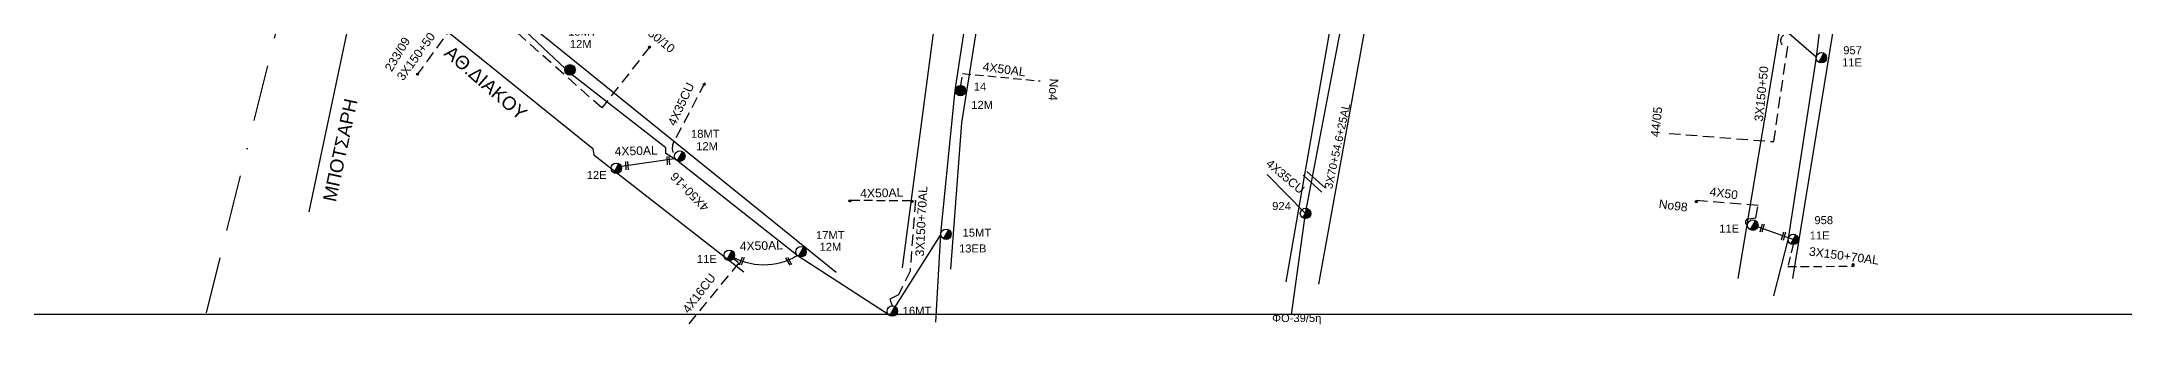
# Model space of a CAD drawing. Header units: millimetres. Extents: x 72 to 3039, y -786 to 786.
# Drawn here: x 1124.3 to 1592.8, y -310.7 to -246.9 of the extents above; entities that cross this region are included whole.
import ezdxf

# ---------------------------------------------------------------- set-up
doc = ezdxf.new("R2010")
doc.units = ezdxf.units.MM
doc.linetypes.add('BORDER', pattern=[44.45, 12.7, -6.35, 12.7, -6.35, 0, -6.35])
doc.linetypes.add('DASHED', pattern=[19.05, 12.7, -6.35])
for name, color, linetype in [('Άγνωστα', 7, 'Continuous'), ('Γυμνά εναέρια ΧΤ (3Φ)   4x35CU', 7, 'Continuous'), ('Γυμνά εναέρια ΧΤ (3Φ)   4x50AL', 7, 'Continuous'), ('Γυμνά εναέρια ΧΤ και ΦΟΠ (3Φ)   4x50+16AL', 7, 'Continuous'), ('Επιγραφές - Σχήματα', 7, 'Continuous'), ('Καλώδια ΧΤ   3x150+50AL', 7, 'DASHED'), ('Καλώδια ΧΤ   3x150+70AL', 7, 'DASHED'), ('Μηχανική τομή', 7, 'Continuous'), ('Στύλος Ξύλινος', 7, 'Continuous'), ('Στύλος Ξύλινος @ 1', 7, 'Continuous'), ('Στύλος ΦΜ', 7, 'Continuous'), ('Στύλος ΦΜ @ 1', 7, 'Continuous'), ('Συνδέσεις', 7, 'Continuous'), ('Συνεστραμμένα ΧΤ   3x70+54.6+25 AL', 7, 'SYN_LINE'), ('Τομή', 7, 'Continuous'), ('Υπόβαθρο ΔΕΗ', 7, 'Continuous'), ('Υπόγεια καλώδια Παροχών ΧΤ   4x16CU', 7, 'DASHED'), ('Υπόγεια καλώδια Παροχών ΧΤ   4x50AL', 7, 'DASHED')]:
    doc.layers.add(name, color=color, linetype=linetype)
doc.styles.get("Standard").update_dxf_attribs({"font": 'arial.ttf'})
doc.linetypes.add('SYN_LINE', pattern='A,0.5,-0.0001,["/\\/\\/\\/",Standard,S=0.1,R=0,X=0,Y=-0.05],-0.25', length=0.7501)

# ---------------------------------------------------------------- blocks, each defined once
blk = doc.blocks.new('ΥΠΑΡΧΩΝ ΤΣΙΜΕΝΤΕΝΙΟΣ ΣΤΥΛΟΣ')
at = {"layer": 'Στύλος ΦΜ'}
blk.add_hatch(color=7, dxfattribs=at).paths.add_polyline_path([(-1.3, -2.3, 0.574793), (2.6, 0, 0.268822), (1.3, 2.3)])
at = {"layer": 'Στύλος ΦΜ', "color": 7}
blk.add_line((-1.3, -2.3), (1.3, 2.3), dxfattribs=at)
blk.add_circle((0, 0), 2.62, dxfattribs=at)
at = {"layer": 'Στύλος ΦΜ', "flags": 4}
for tag, p in [('ΑΡΙΘΜΟΣ', (-4.7, 8.1)), ('ΤΥΠΟΣ', (-4.9, 3))]:
    blk.add_attdef(tag, p, '', height=4, dxfattribs=at)
blk = doc.blocks.new('ΥΠΑΡΧΩΝ ΞΥΛΙΝΟΣ ΣΤΥΛΟΣ')
at = {"layer": 'Στύλος Ξύλινος'}
h = blk.add_hatch(color=7, dxfattribs=at)
h.paths.add_polyline_path([(-2.6, 0, 0.270008), (-1.3, -2.3), (1.3, 2.3, 0.576266)])
h.paths.add_polyline_path([(-1.3, -2.3, 0.574793), (2.6, 0, 0.268822), (1.3, 2.3)])
at = {"layer": 'Στύλος Ξύλινος', "color": 7}
blk.add_line((-1.3, -2.3), (1.3, 2.3), dxfattribs=at)
blk.add_circle((0, 0), 2.62, dxfattribs=at)
at = {"layer": 'Στύλος Ξύλινος', "flags": 4}
for tag, p in [('ΑΡΙΘΜΟΣ', (-4.9, 8.6)), ('ΤΥΠΟΣ', (-4.8, 3.4))]:
    blk.add_attdef(tag, p, '', height=4, dxfattribs=at)
blk = doc.blocks.new('_ΣΥΝΔΕΣΗ')
at = {"layer": 'Συνδέσεις', "linetype": 'SYN_LINE', "ltscale": 40}
blk.add_hatch(color=256, dxfattribs=at).paths.add_polyline_path([(0.5, 0, 1), (-0.5, 0, 1)])
at = {"layer": 'Συνδέσεις'}
blk.add_circle((0, 0), 0.5, dxfattribs=at)
blk = doc.blocks.new('ΜΗΧΑΝΙΚΗ ΤΟΜΗ')
at = {"layer": 'Μηχανική τομή', "ltscale": 40}
for p, q in [((-1.89, 0.78), (1.89, 0.78)), ((1.89, 0), (-1.89, 0))]:
    blk.add_line(p, q, dxfattribs=at)
blk = doc.blocks.new('ΤΟΜΗ')
at = {"layer": 'Τομή', "ltscale": 40}
for p, q in [((-5.68, 0), (5.68, 0)), ((5.68, -2.33), (-5.68, -2.33))]:
    blk.add_line(p, q, dxfattribs=at)

msp = doc.modelspace()

# ---------------------------------------------------------------- linework, layer by layer
at = {"layer": 'Άγνωστα', "color": 1, "linetype": 'SYN_LINE', "ltscale": 10}
msp.add_lwpolyline([(1523.46, -250.39), (1517.32, -245.09)], dxfattribs=at)
at = {"layer": 'Άγνωστα', "color": 30, "linetype": 'DASHED', "ltscale": 0.2}
msp.add_lwpolyline([(1273.46, -256.2), (1266.51, -269.34, 0.269279), (1266.65, -272.65, 1.2362)], format="xyb", dxfattribs=at)
at = {"layer": 'Άγνωστα', "color": 85}
msp.add_lwpolyline([(1326.54, -290.23), (1315.63, -307.5)], dxfattribs=at)
at = {"layer": 'Γυμνά εναέρια ΧΤ (3Φ)   4x35CU', "color": 62, "linetype": 'SYN_LINE', "ltscale": 15}
msp.add_lwpolyline([(1408.59, -285.53), (1399.92, -276.79)], dxfattribs=at)
at = {"layer": 'Γυμνά εναέρια ΧΤ (3Φ)   4x35CU', "color": 62, "linetype": 'SYN_LINE', "ltscale": 20}
msp.add_lwpolyline([(1405.42, -308.32), (1408.6, -285.53)], dxfattribs=at)
at = {"layer": 'Γυμνά εναέρια ΧΤ (3Φ)   4x50AL', "color": 30, "ltscale": 0.15}
msp.add_lwpolyline([(1266.65, -273.29), (1253.69, -275.13)], dxfattribs=at)
msp.add_lwpolyline([(1294.27, -295.01, -0.282505), (1278.96, -294.96, 6.545572)], format="xyb", dxfattribs=at)
at = {"layer": 'Γυμνά εναέρια ΧΤ και ΦΟΠ (3Φ)   4x50+16AL', "color": 30}
msp.add_lwpolyline([(1315.05, -308.53), (1294.44, -295.15), (1267.09, -273.58), (1264.71, -272.04), (1264.68, -270.82), (1243.29, -254.13), (1208.2, -221.11)], dxfattribs=at)
at = {"layer": 'Επιγραφές - Σχήματα'}
msp.add_lwpolyline([(111.68, -308.22), (2083.59, -308.22), (2083.59, 775.16), (111.68, 775.16)], close=True, dxfattribs=at)
at = {"layer": 'Καλώδια ΧΤ   3x150+50AL', "color": 5, "ltscale": 0.2}
msp.add_lwpolyline([(1261.02, -248.12), (1250.27, -261.83), (1222.58, -237.24), (1223.1, -233.08, -0.152129), (1219.54, -210.92), (1213.89, -210.04), (1213.18, -215.69), (1208.96, -216.07)], format="xyb", dxfattribs=at)
at = {"layer": 'Καλώδια ΧΤ   3x150+50AL', "color": 2, "ltscale": 0.2}
msp.add_lwpolyline([(1208.82, -216.9), (1211.13, -218.31, -0.473852), (1207.35, -222.94), (1205.05, -233.94), (1216.81, -243.21), (1208.76, -254.33)], format="xyb", dxfattribs=at)
at = {"layer": 'Καλώδια ΧΤ   3x150+50AL', "color": 1, "ltscale": 0.2}
msp.add_lwpolyline([(1490.37, -267.53), (1513.9, -269.39), (1517.07, -248, -0.877041), (1516.2, -245.47, 2.941947)], format="xyb", dxfattribs=at)
at = {"layer": 'Καλώδια ΧΤ   3x150+70AL', "color": 30, "ltscale": 0.2}
msp.add_lwpolyline([(1320.75, -282.67), (1320.83, -282.67), (1319.61, -298.52), (1316.99, -303.88), (1315.05, -304.79), (1315.63, -306.32)], dxfattribs=at)
at = {"layer": 'Καλώδια ΧΤ   3x150+70AL', "color": 1, "ltscale": 0.15}
msp.add_lwpolyline([(1518.31, -292.55), (1517.11, -297.49), (1532.02, -297.41)], dxfattribs=at)
at = {"layer": 'Συνεστραμμένα ΧΤ   3x70+54.6+25 AL', "color": 85, "ltscale": 20}
msp.add_lwpolyline([(1325.45, -309.96), (1326.54, -290.16), (1329.77, -257.8), (1333.23, -235.29), (1335.98, -218.18), (1335.98, -218.18), (1340.25, -190.15), (1348.55, -143.16), (1362.28, -113.71)], dxfattribs=at)
at = {"layer": 'Συνεστραμμένα ΧΤ   3x70+54.6+25 AL', "color": 133, "ltscale": 20}
msp.add_lwpolyline([(1408.6, -285.53), (1418.2, -235.36), (1425.34, -191.45), (1429.67, -152.84), (1432.17, -124.6)], dxfattribs=at)
at = {"layer": 'Συνεστραμμένα ΧΤ   3x70+54.6+25 AL', "color": 1, "ltscale": 20}
msp.add_lwpolyline([(1531.69, -191.52), (1527.7, -215.38), (1523.46, -250.39), (1517.14, -291.2), (1513.88, -304.06)], dxfattribs=at)
at = {"layer": 'Συνεστραμμένα ΧΤ   3x70+54.6+25 AL', "color": 1, "ltscale": 10}
msp.add_lwpolyline([(1518.31, -291.38), (1509.2, -288.17)], dxfattribs=at)
at = {"layer": 'Υπόβαθρο ΔΕΗ', "color": 1, "linetype": 'BORDER', "lineweight": 30, "flags": 128}
msp.add_lwpolyline([(1161.32, -307.88), (1183.99, -216.79), (1288.48, 155.79), (1516.42, 441.46), (1607.46, 346.35), (1770.62, 216.28), (2064.96, -1.2)], dxfattribs=at)
at = {"layer": 'Υπόβαθρο ΔΕΗ'}
for points in [[(1303.03, -298.84), (1233.28, -242.5, -0.280721), (1221.47, -209.53), (1247.06, -107.18), (1279.13, 22.35, -0.399781), (1294.03, 31.85), (1353.8, 24.41, -0.380512), (1361.67, 15.43), (1328.53, -216.58), (1328.53, -216.58), (1317.83, -297.79)], [(1328.76, -298.09), (1331.24, -265.14), (1336.73, -230.71), (1343.79, -188.17), (1343.79, -188.17), (1352.22, -135.28, -0.453982), (1370.14, -123.2), (1417.15, -132.05, -0.417105), (1429.14, -149.79), (1419.7, -211.7), (1404.16, -300.91)], [(1612.17, -300.32), (1635.88, -179.42), (1553.28, -161.97, 0.446838), (1539.54, -169.22), (1518.14, -300.19)], [(1505.91, -300.14), (1517.75, -229.22), (1523.9, -187.73, 0.361119), (1515.33, -176.76), (1447.77, -164.43, 0.393179), (1433.6, -179.26), (1411.47, -301.46)], [(1184.43, -285.2), (1194.37, -238.38, -0.49137), (1204.6, -235.69), (1248.23, -270.94), (1248.46, -272.4), (1282.19, -298.7)]]:
    msp.add_lwpolyline(points, format="xyb", dxfattribs=at)
at = {"layer": 'Υπόγεια καλώδια Παροχών ΧΤ   4x16CU', "color": 30, "ltscale": 0.2}
msp.add_lwpolyline([(1278.96, -294.96), (1281.1, -296.63), (1269.58, -310.71)], dxfattribs=at)
at = {"layer": 'Υπόγεια καλώδια Παροχών ΧΤ   4x50AL', "color": 85, "ltscale": 0.15}
msp.add_lwpolyline([(1331.06, -256.75), (1331.41, -254.08), (1348.86, -255.75)], dxfattribs=at)
at = {"layer": 'Υπόγεια καλώδια Παροχών ΧΤ   4x50AL', "color": 30, "ltscale": 0.15}
msp.add_lwpolyline([(1306.38, -282.55), (1320.75, -282.67)], dxfattribs=at)
at = {"layer": 'Υπόγεια καλώδια Παροχών ΧΤ   4x50AL', "color": 1, "ltscale": 0.2}
msp.add_lwpolyline([(1508.03, -288.17, -0.772789), (1508.14, -286.79), (1509.91, -286.55), (1510.39, -283.74), (1496.36, -282.66)], format="xyb", dxfattribs=at)

# ---------------------------------------------------------------- block references
at = {"layer": 'Μηχανική τομή'}
for p, xscale, yscale, zscale, rotation in [((1256.13, -274.77), 0.4999999999999337, 0.4999999999999337, 0.4999999999999337, 92.9808627343121), ((1265.42, -273.68), 0.4999999999999151, 0.4999999999999151, 0.4999999999999151, 93.29157485173741), ((1511.12, -288.77), 0.4999999999999117, 0.4999999999999117, 0.4999999999999117, 253.1564043400596), ((1515.91, -290.58), 0.4999999999999117, 0.4999999999999117, 0.4999999999999117, 253.1564043400596), ((1281.95, -296.31), 0.4999999999999597, 0.4999999999999597, 0.4999999999999597, 70.00532964610268), ((1292.51, -296.19), 0.4999999999998776, 0.4999999999998776, 0.4999999999998776, 119.6456139717508)]:
    msp.add_blockref('ΜΗΧΑΝΙΚΗ ΤΟΜΗ', p, dxfattribs=dict(at, xscale=xscale, yscale=yscale, zscale=zscale, rotation=rotation))
at = {"layer": 'Στύλος Ξύλινος @ 1', "ltscale": 40}
ref = msp.add_blockref('ΥΠΑΡΧΩΝ ΞΥΛΙΝΟΣ ΣΤΥΛΟΣ', (1243.12, -253.25), dxfattribs=dict(at, xscale=0.4499999999998181, yscale=0.4499999999998181, zscale=0.4499999999998181))
ref.add_attrib('ΤΥΠΟΣ', '12Μ', (1243.09, -248.35), dxfattribs={"layer": 'Στύλος Ξύλινος', "height": 1.8, "flags": 4})
ref.add_attrib('ΑΡΙΘΜΟΣ', '19ΜΤ', (1242.71, -245.57), dxfattribs={"layer": 'Στύλος Ξύλινος', "height": 1.8, "flags": 4})
ref = msp.add_blockref('ΥΠΑΡΧΩΝ ΞΥΛΙΝΟΣ ΣΤΥΛΟΣ', (1330.94, -257.92), dxfattribs=dict(at, xscale=0.4499999999998181, yscale=0.4499999999998181, zscale=0.4499999999998181))
ref.add_attrib('ΤΥΠΟΣ', '12Μ', (1333.39, -262.03), dxfattribs={"layer": 'Στύλος Ξύλινος', "height": 1.8, "flags": 4})
ref.add_attrib('ΑΡΙΘΜΟΣ', '14', (1333.96, -257.9), dxfattribs={"layer": 'Στύλος Ξύλινος', "height": 1.8, "flags": 4})
at = {"layer": 'Στύλος ΦΜ @ 1', "ltscale": 40}
ref = msp.add_blockref('ΥΠΑΡΧΩΝ ΤΣΙΜΕΝΤΕΝΙΟΣ ΣΤΥΛΟΣ', (1524.63, -250.53), dxfattribs=dict(at, xscale=0.4499999999998181, yscale=0.4499999999998181, zscale=0.4499999999998181))
ref.add_attrib('ΤΥΠΟΣ', '11Ε', (1529.29, -252.49), dxfattribs={"layer": 'Στύλος ΦΜ', "height": 1.8, "flags": 4})
ref.add_attrib('ΑΡΙΘΜΟΣ', '957', (1529.55, -249.74), dxfattribs={"layer": 'Στύλος ΦΜ', "height": 1.8, "flags": 4})
ref = msp.add_blockref('ΥΠΑΡΧΩΝ ΤΣΙΜΕΝΤΕΝΙΟΣ ΣΤΥΛΟΣ', (1267.82, -272.65), dxfattribs=dict(at, xscale=0.4499999999998181, yscale=0.4499999999998181, zscale=0.4499999999998181))
ref.add_attrib('ΤΥΠΟΣ', '12Μ', (1271.51, -271.32), dxfattribs={"layer": 'Στύλος ΦΜ', "height": 1.8, "flags": 4})
ref.add_attrib('ΑΡΙΘΜΟΣ', '18ΜΤ', (1270.34, -268.54), dxfattribs={"layer": 'Στύλος ΦΜ', "height": 1.8, "flags": 4})
ref = msp.add_blockref('ΥΠΑΡΧΩΝ ΤΣΙΜΕΝΤΕΝΙΟΣ ΣΤΥΛΟΣ', (1253.54, -275.38), dxfattribs=dict(at, xscale=0.4499999999998181, yscale=0.4499999999998181, zscale=0.4499999999998181))
ref.add_attrib('ΤΥΠΟΣ', '12Ε', (1246.88, -277.8), dxfattribs={"layer": 'Στύλος ΦΜ', "height": 1.8, "flags": 4})
ref = msp.add_blockref('ΥΠΑΡΧΩΝ ΤΣΙΜΕΝΤΕΝΙΟΣ ΣΤΥΛΟΣ', (1408.59, -285.53), dxfattribs=dict(at, xscale=0.4499999999998181, yscale=0.4499999999998181, zscale=0.4499999999998181))
ref.add_attrib('ΑΡΙΘΜΟΣ', '924', (1401.09, -284.78), dxfattribs={"layer": 'Στύλος ΦΜ', "height": 1.8, "flags": 4})
ref = msp.add_blockref('ΥΠΑΡΧΩΝ ΤΣΙΜΕΝΤΕΝΙΟΣ ΣΤΥΛΟΣ', (1295.08, -294.16), dxfattribs=dict(at, xscale=0.4499999999998181, yscale=0.4499999999998181, zscale=0.4499999999998181))
ref.add_attrib('ΤΥΠΟΣ', '12Μ', (1299.26, -293.95), dxfattribs={"layer": 'Στύλος ΦΜ', "height": 1.8, "flags": 4})
ref.add_attrib('ΑΡΙΘΜΟΣ', '17ΜΤ', (1298.46, -291.32), dxfattribs={"layer": 'Στύλος ΦΜ', "height": 1.8, "flags": 4})
ref = msp.add_blockref('ΥΠΑΡΧΩΝ ΤΣΙΜΕΝΤΕΝΙΟΣ ΣΤΥΛΟΣ', (1327.72, -290.23), dxfattribs=dict(at, xscale=0.4499999999998181, yscale=0.4499999999998181, zscale=0.4499999999998181))
ref.add_attrib('ΤΥΠΟΣ', '13ΕΒ', (1330.64, -294.32), dxfattribs={"layer": 'Στύλος ΦΜ', "height": 1.8, "flags": 4})
ref.add_attrib('ΑΡΙΘΜΟΣ', '15ΜΤ', (1331.44, -290.77), dxfattribs={"layer": 'Στύλος ΦΜ', "height": 1.8, "flags": 4})
ref = msp.add_blockref('ΥΠΑΡΧΩΝ ΤΣΙΜΕΝΤΕΝΙΟΣ ΣΤΥΛΟΣ', (1509.2, -288.17), dxfattribs=dict(at, xscale=0.4499999999998181, yscale=0.4499999999998181, zscale=0.4499999999998181))
ref.add_attrib('ΤΥΠΟΣ', '11Ε', (1501.66, -289.84), dxfattribs={"layer": 'Στύλος ΦΜ', "height": 1.8, "flags": 4})
ref = msp.add_blockref('ΥΠΑΡΧΩΝ ΤΣΙΜΕΝΤΕΝΙΟΣ ΣΤΥΛΟΣ', (1518.31, -291.38), dxfattribs=dict(at, xscale=0.4499999999998181, yscale=0.4499999999998181, zscale=0.4499999999998181))
ref.add_attrib('ΤΥΠΟΣ', '11Ε', (1522, -291.4), dxfattribs={"layer": 'Στύλος ΦΜ', "height": 1.8, "flags": 4})
ref.add_attrib('ΑΡΙΘΜΟΣ', '958', (1523.06, -287.95), dxfattribs={"layer": 'Στύλος ΦΜ', "height": 1.8, "flags": 4})
ref = msp.add_blockref('ΥΠΑΡΧΩΝ ΤΣΙΜΕΝΤΕΝΙΟΣ ΣΤΥΛΟΣ', (1278.96, -294.96), dxfattribs=dict(at, xscale=0.4499999999998181, yscale=0.4499999999998181, zscale=0.4499999999998181))
ref.add_attrib('ΤΥΠΟΣ', '11Ε', (1271.68, -296.67), dxfattribs={"layer": 'Στύλος ΦΜ', "height": 1.8, "flags": 4})
ref = msp.add_blockref('ΥΠΑΡΧΩΝ ΤΣΙΜΕΝΤΕΝΙΟΣ ΣΤΥΛΟΣ', (1315.63, -307.5), dxfattribs=dict(at, xscale=0.4499999999998181, yscale=0.4499999999998181, zscale=0.4499999999998181))
ref.add_attrib('ΑΡΙΘΜΟΣ', '16ΜΤ', (1317.96, -308.34), dxfattribs={"layer": 'Στύλος ΦΜ', "height": 1.8, "flags": 4})
at = {"layer": 'Συνδέσεις', "xscale": 0.4499999999998181, "yscale": 0.4499999999998181, "zscale": 0.4499999999998181}
for p in [(1261.03, -248.12), (1208.83, -254.23), (1273.31, -256.51), (1306.09, -282.74), (1320.09, -282.83), (1496.5, -282.89), (1531.8, -297.02)]:
    msp.add_blockref('_ΣΥΝΔΕΣΗ', p, dxfattribs=at)
at = {"layer": 'Τομή', "xscale": 0.499999999999696, "yscale": 0.499999999999696, "zscale": 0.499999999999696, "rotation": 137.7571192175419}
msp.add_blockref('ΤΟΜΗ', (1410.18, -278.85), dxfattribs=at)

# ---------------------------------------------------------------- texts
at = {"layer": 'Άγνωστα', "insert": (1265.02, -265.21), "char_height": 1.8, "width": 23.5192, "attachment_point": 1, "rotation": 64.9536}
msp.add_mtext('{\\H1.083x;4X35CU}', dxfattribs=at)
at = {"layer": 'Γυμνά εναέρια ΧΤ (3Φ)   4x35CU', "insert": (1400.74, -273.14), "char_height": 1.8, "width": 23.5192, "attachment_point": 1, "rotation": 319.7947}
msp.add_mtext('{\\H1.083x;4X35CU}', dxfattribs=at)
at = {"layer": 'Γυμνά εναέρια ΧΤ (3Φ)   4x50AL', "char_height": 1.8, "width": 23.5192, "attachment_point": 1, "rotation": 1.535}
for insert in [(1253.14, -270.61), (1281.29, -291.94)]:
    msp.add_mtext('{\\H1.083x;4X50AL}', dxfattribs=dict(at, insert=insert))
at = {"layer": 'Γυμνά εναέρια ΧΤ και ΦΟΠ (3Φ)   4x50+16AL', "insert": (1273.15, -285.31), "char_height": 1.8, "width": 23.5192, "attachment_point": 1, "rotation": 134.1857}
msp.add_mtext('{\\H1.083x;4X50+16}', dxfattribs=at)
at = {"layer": 'Επιγραφές - Σχήματα', "attachment_point": 1}
for s, insert, char_height, width, rotation in [('{\\H1.083x;180/10}', (1260.49, -242.82), 1.8, 23.5192, 320.8051), ('{\\H1.083x;233/09}', (1201.33, -252.82), 1.8, 23.5192, 59.209), ('ΑΘ.ΔΙΑΚΟΥ', (1216.55, -247.55), 3, 24.6914, 318.9942), ('{\\H1.083x;No4}', (1352.97, -255.27), 1.8, 23.5192, 267.2706), ('ΜΠΟΤΣΑΡΗ', (1187.5, -282.49), 3, 59.7296, 77.8981), ('{\\H1.083x;44/05}', (1486.21, -268.24), 1.8, 23.5192, 84.2315), ('{\\H1.083x;No98}', (1488.21, -282.38), 1.8, 23.5192, 352.477)]:
    msp.add_mtext(s, dxfattribs=dict(at, insert=insert, char_height=char_height, width=width, rotation=rotation))
at = {"layer": 'Επιγραφές - Σχήματα', "insert": (1401.06, -308.17), "char_height": 1.8, "width": 36.4294, "attachment_point": 1}
msp.add_mtext('ΦΟ-39/5η', dxfattribs=at)
at = {"layer": 'Καλώδια ΧΤ   3x150+50AL', "char_height": 1.8, "width": 23.5192, "attachment_point": 1}
for insert, rotation in [((1204, -254.71), 53.8833), ((1509.53, -264.75), 84.2315)]:
    msp.add_mtext('{\\H1.083x;3X150+50}', dxfattribs=dict(at, insert=insert, rotation=rotation))
at = {"layer": 'Καλώδια ΧΤ   3x150+70AL', "char_height": 1.8, "width": 23.5192, "attachment_point": 1}
for insert, rotation in [((1320.78, -295.16), 87.1397), ((1522.01, -293.06), 352.477)]:
    msp.add_mtext('{\\H1.083x;3X150+70AL}', dxfattribs=dict(at, insert=insert, rotation=rotation))
at = {"layer": 'Συνεστραμμένα ΧΤ   3x70+54.6+25 AL', "insert": (1412.81, -279.78), "char_height": 1.8, "width": 16.2172, "attachment_point": 1, "rotation": 77.9633}
msp.add_mtext('3X70+54.6+25AL', dxfattribs=at)
at = {"layer": 'Υπόγεια καλώδια Παροχών ΧΤ   4x16CU', "insert": (1268.26, -307), "char_height": 1.8, "width": 23.5192, "attachment_point": 1, "rotation": 52.7215}
msp.add_mtext('{\\H1.083x;4X16CU}', dxfattribs=at)
at = {"layer": 'Υπόγεια καλώδια Παροχών ΧΤ   4x50AL', "char_height": 1.8, "width": 23.5192, "attachment_point": 1}
for s, insert, rotation in [('{\\H1.083x;4X50AL}', (1336.13, -251.52), 352.477), ('{\\H1.083x;4X50AL}', (1308.38, -280.08), 1.535), ('{\\H1.083x;4X50}', (1499.66, -279.62), 352.477)]:
    msp.add_mtext(s, dxfattribs=dict(at, insert=insert, rotation=rotation))

doc.saveas('drawing.dxf')
